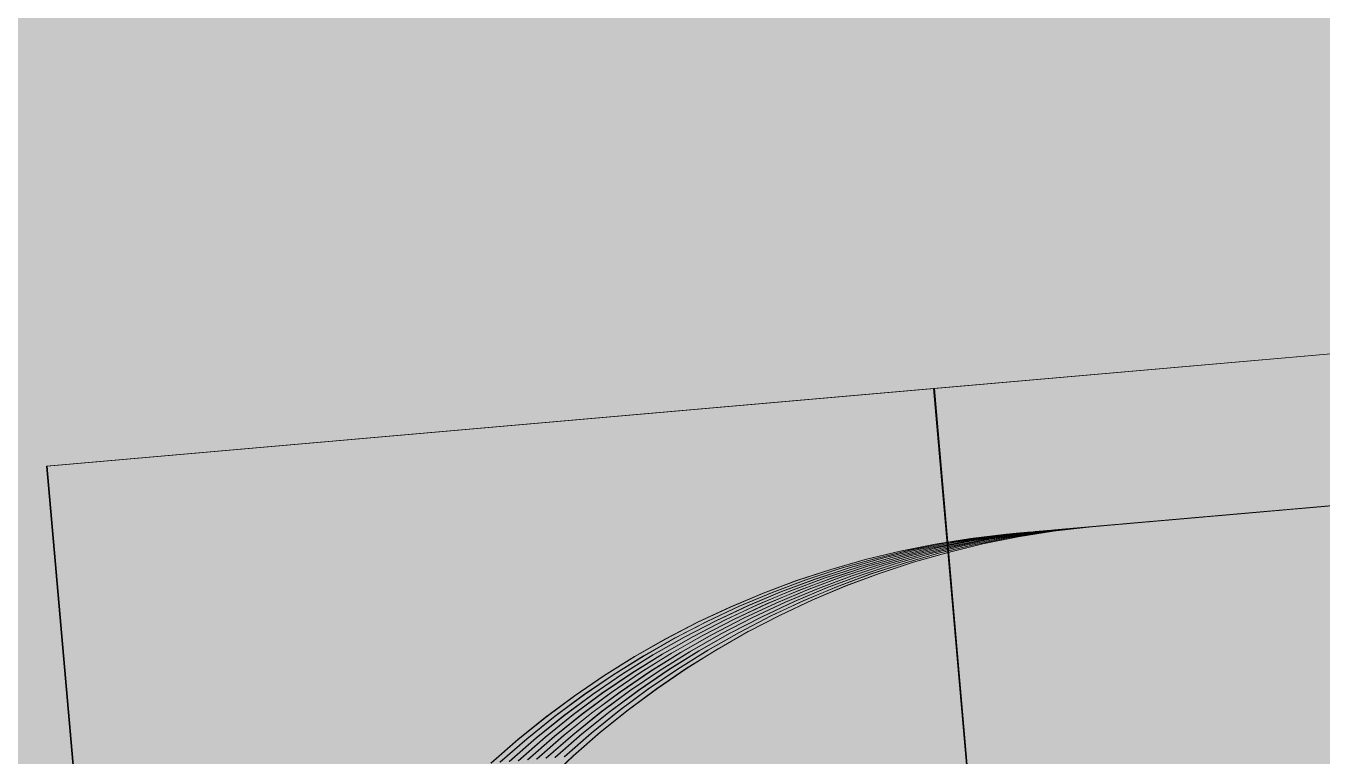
# Model space of a CAD drawing. Header units: millimetres. Extents: x 632 to 546626, y -3890 to 22200.
# Drawn here: x 370553.13 to 370558.92, y 16855.4 to 16858.67 of the extents above; entities that cross this region are included whole.
import ezdxf

# ---------------------------------------------------------------- set-up
doc = ezdxf.new("R2010")
doc.units = ezdxf.units.MM
doc.layers.add('A-270-M_ROOF', color=132, linetype='Continuous', lineweight=13)
doc.layers.add('A-770-ME_FFE_SA', color=91, linetype='Continuous', lineweight=13)

# ---------------------------------------------------------------- blocks, each defined once
blk = doc.blocks.new('Static Line_Sayfa_Metal Deck_Pan Mount - Up to 15 _ pitch - Max 2 Users-1845874-S6_501-SECTION A6')
at = {"layer": 'A-770-ME_FFE_SA', "lineweight": 5, "transparency": 33554432}
for points in [[(4548506.273, 16851.0367), (4548705.5119, 16868.4679), (4548701.285, 16916.7823), (4548502.0461, 16899.3512), (4548504.1116, 16875.742)], [(4548506.314, 16851.0403), (4548705.5529, 16868.4714), (4548701.326, 16916.7859), (4548502.0871, 16899.3547), (4548504.1529, 16875.742)], [(4548506.355, 16851.0439), (4548705.5939, 16868.475), (4548701.367, 16916.7895), (4548502.1281, 16899.3583), (4548504.1942, 16875.742)], [(4548506.396, 16851.0475), (4548705.6349, 16868.4786), (4548701.408, 16916.7931), (4548502.1691, 16899.3619), (4548504.2355, 16875.742)], [(4548506.4369, 16851.0511), (4548705.6759, 16868.4822), (4548701.449, 16916.7967), (4548502.2101, 16899.3655), (4548504.2768, 16875.742)], [(4548506.4779, 16851.0546), (4548705.7169, 16868.4858), (4548701.49, 16916.8002), (4548502.2511, 16899.3691), (4548504.3181, 16875.742)], [(4548506.5189, 16851.0582), (4548705.7579, 16868.4894), (4548701.531, 16916.8038), (4548502.292, 16899.3727), (4548504.3594, 16875.742)], [(4548506.5599, 16851.0618), (4548705.7988, 16868.493), (4548701.572, 16916.8074), (4548502.333, 16899.3763), (4548504.4007, 16875.742)], [(4548506.6009, 16851.0654), (4548705.8398, 16868.4965), (4548701.613, 16916.811), (4548502.374, 16899.3798), (4548504.442, 16875.742)], [(4548506.6419, 16851.069), (4548705.8808, 16868.5001), (4548701.6539, 16916.8146), (4548502.415, 16899.3834), (4548504.4833, 16875.742)], [(4548506.7356, 16849.0695), (4548705.9745, 16866.5007), (4548701.7475, 16914.8151), (4548502.5085, 16897.384), (4548504.402, 16875.742)], [(4548506.7766, 16849.0731), (4548706.0155, 16866.5043), (4548701.7884, 16914.8187), (4548502.5495, 16897.3876), (4548504.4433, 16875.742)], [(4548506.8175, 16849.0767), (4548706.0565, 16866.5079), (4548701.8294, 16914.8223), (4548502.5905, 16897.3911), (4548504.4846, 16875.742)], [(4548506.4486, 16849.0444), (4548705.6876, 16866.4756), (4548701.4605, 16914.79), (4548502.2216, 16897.3589), (4548504.1129, 16875.742)], [(4548506.4896, 16849.048), (4548705.7286, 16866.4792), (4548701.5015, 16914.7936), (4548502.2626, 16897.3625), (4548504.1542, 16875.742)], [(4548506.5306, 16849.0516), (4548705.7696, 16866.4828), (4548701.5425, 16914.7972), (4548502.3036, 16897.366), (4548504.1955, 16875.742)], [(4548506.5716, 16849.0552), (4548705.8106, 16866.4863), (4548701.5835, 16914.8008), (4548502.3446, 16897.3696), (4548504.2368, 16875.742)], [(4548506.6126, 16849.0588), (4548705.8515, 16866.4899), (4548701.6245, 16914.8044), (4548502.3855, 16897.3732), (4548504.2781, 16875.742)], [(4548506.6536, 16849.0624), (4548705.8925, 16866.4935), (4548701.6655, 16914.808), (4548502.4265, 16897.3768), (4548504.3194, 16875.742)], [(4548506.6946, 16849.066), (4548705.9335, 16866.4971), (4548701.7065, 16914.8115), (4548502.4675, 16897.3804), (4548504.3607, 16875.742)]]:
    blk.add_hatch(color=256, dxfattribs=at).paths.add_polyline_path(points)
at = {"layer": 'A-770-ME_FFE_SA', "lineweight": 5}
for p, q in [((4548514.7392, 16857.047), (4548518.7036, 16857.3938)), ((4548518.7036, 16857.3938), (4548514.7393, 16857.047)), ((4548514.7409, 16857.0471), (4548518.7052, 16857.3939)), ((4548518.7053, 16857.3939), (4548514.7409, 16857.0471)), ((4548514.7425, 16857.0472), (4548518.7069, 16857.3941)), ((4548518.7069, 16857.3941), (4548514.7426, 16857.0473)), ((4548514.7393, 16857.047), (4548510.7749, 16856.7001)), ((4548510.7749, 16856.7001), (4548514.7392, 16857.047)), ((4548510.7765, 16856.7003), (4548514.7409, 16857.0471)), ((4548514.7409, 16857.0471), (4548510.7766, 16856.7003)), ((4548514.7426, 16857.0473), (4548510.7782, 16856.7004)), ((4548510.7782, 16856.7004), (4548514.7425, 16857.0472)), ((4548514.7392, 16857.047), (4548515.0443, 16853.5603)), ((4548515.0444, 16853.5603), (4548514.7393, 16857.047)), ((4548515.046, 16853.5604), (4548514.7409, 16857.0471)), ((4548514.7409, 16857.0471), (4548515.0459, 16853.5604)), ((4548514.7425, 16857.0472), (4548515.0475, 16853.5606)), ((4548515.0476, 16853.5606), (4548514.7426, 16857.0473)), ((4548510.7749, 16856.7001), (4548511.08, 16853.2134)), ((4548510.7749, 16856.7001), (4548511.08, 16853.2134)), ((4548510.7765, 16856.7003), (4548511.0816, 16853.2136)), ((4548510.7766, 16856.7003), (4548511.0816, 16853.2136)), ((4548511.0832, 16853.2137), (4548510.7782, 16856.7004)), ((4548511.0832, 16853.2137), (4548510.7782, 16856.7004)), ((4548516.0476, 16856.4818), (4548515.9417, 16856.4726)), ((4548516.0495, 16856.482), (4548515.9435, 16856.4727)), ((4548516.0475, 16856.4818), (4548515.9554, 16856.4738)), ((4548516.0493, 16856.482), (4548515.9572, 16856.4739)), ((4548515.9578, 16856.474), (4548516.0531, 16856.4823)), ((4548516.0646, 16856.4833), (4548515.9655, 16856.4747)), ((4548515.9712, 16856.4751), (4548516.0735, 16856.4841)), ((4548515.9775, 16856.4757), (4548516.0931, 16856.4858)), ((4548516.0886, 16856.4854), (4548515.9827, 16856.4762)), ((4548515.9896, 16856.4768), (4548516.0987, 16856.4863)), ((4548515.9915, 16856.4769), (4548516.1005, 16856.4865)), ((4548516.0885, 16856.4854), (4548515.9964, 16856.4774)), ((4548515.9969, 16856.4774), (4548516.0923, 16856.4857)), ((4548516.0903, 16856.4856), (4548515.9982, 16856.4775)), ((4548515.9988, 16856.4776), (4548516.0941, 16856.4859)), ((4548516.1075, 16856.4871), (4548516.0084, 16856.4784)), ((4548516.0103, 16856.4786), (4548516.1126, 16856.4875)), ((4548516.1314, 16856.4892), (4548516.0255, 16856.4799)), ((4548516.0306, 16856.4804), (4548516.1396, 16856.4899)), ((4548516.0379, 16856.481), (4548516.1333, 16856.4893)), ((4548516.0398, 16856.4811), (4548516.1351, 16856.4895)), ((4548516.1466, 16856.4905), (4548516.0475, 16856.4818)), ((4548516.1602, 16856.4917), (4548516.0476, 16856.4818)), ((4548516.1485, 16856.4907), (4548516.0493, 16856.482)), ((4548516.162, 16856.4918), (4548516.0495, 16856.482)), ((4548516.0531, 16856.4823), (4548516.1554, 16856.4913)), ((4548516.1706, 16856.4926), (4548516.0646, 16856.4833)), ((4548516.0735, 16856.4841), (4548516.1825, 16856.4936)), ((4548516.1876, 16856.4941), (4548516.0885, 16856.4854)), ((4548516.2012, 16856.4953), (4548516.0886, 16856.4854)), ((4548516.1895, 16856.4942), (4548516.0903, 16856.4856)), ((4548516.0923, 16856.4857), (4548516.1946, 16856.4947)), ((4548516.0931, 16856.4858), (4548516.2151, 16856.4965)), ((4548516.0941, 16856.4859), (4548516.1964, 16856.4949)), ((4548516.0987, 16856.4863), (4548516.2142, 16856.4964)), ((4548516.1005, 16856.4865), (4548516.2161, 16856.4966)), ((4548516.2134, 16856.4963), (4548516.1075, 16856.4871)), ((4548516.1126, 16856.4875), (4548516.2216, 16856.4971)), ((4548516.244, 16856.499), (4548516.1314, 16856.4892)), ((4548516.1333, 16856.4893), (4548516.2356, 16856.4983)), ((4548516.1351, 16856.4895), (4548516.2374, 16856.4984)), ((4548516.1396, 16856.4899), (4548516.2552, 16856.5)), ((4548516.2526, 16856.4998), (4548516.1466, 16856.4905)), ((4548516.2544, 16856.4999), (4548516.1485, 16856.4907)), ((4548516.1554, 16856.4913), (4548516.2644, 16856.5008)), ((4548516.2793, 16856.5021), (4548516.1602, 16856.4917)), ((4548516.2811, 16856.5023), (4548516.162, 16856.4918)), ((4548516.2832, 16856.5024), (4548516.1706, 16856.4926)), ((4548516.1825, 16856.4936), (4548516.2981, 16856.5037)), ((4548516.2936, 16856.5034), (4548516.1876, 16856.4941)), ((4548516.2954, 16856.5035), (4548516.1895, 16856.4942)), ((4548516.1946, 16856.4947), (4548516.3036, 16856.5042)), ((4548516.1964, 16856.4949), (4548516.3054, 16856.5044)), ((4548516.3202, 16856.5057), (4548516.2012, 16856.4953)), ((4548516.326, 16856.5062), (4548516.2134, 16856.4963)), ((4548516.2142, 16856.4964), (4548516.3362, 16856.5071)), ((4548516.2151, 16856.4965), (4548516.3432, 16856.5077)), ((4548516.2161, 16856.4966), (4548516.3381, 16856.5072)), ((4548516.2216, 16856.4971), (4548516.3372, 16856.5072)), ((4548516.2356, 16856.4983), (4548516.3446, 16856.5078)), ((4548516.2374, 16856.4984), (4548516.3464, 16856.508)), ((4548516.3631, 16856.5094), (4548516.244, 16856.499)), ((4548516.3651, 16856.5096), (4548516.2526, 16856.4998)), ((4548516.367, 16856.5098), (4548516.2544, 16856.4999)), ((4548516.2552, 16856.5), (4548516.3772, 16856.5107)), ((4548516.2644, 16856.5008), (4548516.38, 16856.5109)), ((4548516.4046, 16856.5131), (4548516.2793, 16856.5021)), ((4548516.4064, 16856.5132), (4548516.2811, 16856.5023)), ((4548516.4022, 16856.5129), (4548516.2832, 16856.5024)), ((4548516.4061, 16856.5132), (4548516.2936, 16856.5034)), ((4548516.408, 16856.5134), (4548516.2954, 16856.5035)), ((4548516.2981, 16856.5037), (4548516.42, 16856.5144)), ((4548516.3036, 16856.5042), (4548516.4192, 16856.5143)), ((4548516.3054, 16856.5044), (4548516.421, 16856.5145)), ((4548516.4456, 16856.5167), (4548516.3202, 16856.5057)), ((4548516.4451, 16856.5166), (4548516.326, 16856.5062)), ((4548516.3362, 16856.5071), (4548516.4644, 16856.5183)), ((4548516.3372, 16856.5072), (4548516.4592, 16856.5178)), ((4548516.3381, 16856.5072), (4548516.4662, 16856.5185)), ((4548516.3446, 16856.5078), (4548516.4602, 16856.5179)), ((4548516.3464, 16856.508), (4548516.462, 16856.5181)), ((4548516.4884, 16856.5204), (4548516.3631, 16856.5094)), ((4548516.4842, 16856.52), (4548516.3651, 16856.5096)), ((4548516.486, 16856.5202), (4548516.367, 16856.5098)), ((4548516.3772, 16856.5107), (4548516.5054, 16856.5219)), ((4548516.38, 16856.5109), (4548516.502, 16856.5216)), ((4548516.5276, 16856.5238), (4548516.4022, 16856.5129)), ((4548516.536, 16856.5246), (4548516.4046, 16856.5131)), ((4548516.5252, 16856.5236), (4548516.4061, 16856.5132)), ((4548516.5378, 16856.5247), (4548516.4064, 16856.5132)), ((4548516.527, 16856.5238), (4548516.408, 16856.5134)), ((4548516.4192, 16856.5143), (4548516.5412, 16856.525)), ((4548516.42, 16856.5144), (4548516.5482, 16856.5256)), ((4548516.421, 16856.5145), (4548516.543, 16856.5252)), ((4548516.5704, 16856.5276), (4548516.4451, 16856.5166)), ((4548516.577, 16856.5282), (4548516.4456, 16856.5167)), ((4548516.4592, 16856.5178), (4548516.5873, 16856.5291)), ((4548516.4602, 16856.5179), (4548516.5821, 16856.5286)), ((4548516.462, 16856.5181), (4548516.584, 16856.5288)), ((4548516.4644, 16856.5183), (4548516.5985, 16856.53)), ((4548516.4662, 16856.5185), (4548516.6003, 16856.5302)), ((4548515.2326, 16856.4053), (4548515.3918, 16856.4242)), ((4548515.2345, 16856.4055), (4548515.3936, 16856.4244)), ((4548515.2736, 16856.4089), (4548515.4328, 16856.4278)), ((4548515.2754, 16856.4091), (4548515.4346, 16856.428)), ((4548515.3991, 16856.4251), (4548515.3515, 16856.4209)), ((4548515.3526, 16856.4208), (4548515.3957, 16856.4248)), ((4548515.3925, 16856.4245), (4548515.3527, 16856.421)), ((4548515.401, 16856.4253), (4548515.3534, 16856.4211)), ((4548515.3955, 16856.4248), (4548515.3635, 16856.422)), ((4548515.3688, 16856.4224), (4548515.3887, 16856.4242)), ((4548515.3701, 16856.4226), (4548515.4135, 16856.4264)), ((4548515.3725, 16856.4228), (4548515.4236, 16856.4272)), ((4548515.3743, 16856.4229), (4548515.4255, 16856.4274)), ((4548515.3773, 16856.4232), (4548515.4129, 16856.4263)), ((4548515.4026, 16856.4254), (4548515.3785, 16856.4233)), ((4548515.3887, 16856.4242), (4548515.4164, 16856.4266)), ((4548515.3918, 16856.4242), (4548515.4349, 16856.4282)), ((4548515.4401, 16856.4287), (4548515.3925, 16856.4245)), ((4548515.3936, 16856.4244), (4548515.4367, 16856.4284)), ((4548515.4353, 16856.4283), (4548515.3955, 16856.4248)), ((4548515.4051, 16856.4256), (4548515.3969, 16856.4249)), ((4548515.4544, 16856.4299), (4548515.3991, 16856.4251)), ((4548515.3997, 16856.4252), (4548515.4116, 16856.4262)), ((4548515.4562, 16856.4301), (4548515.401, 16856.4253)), ((4548515.4347, 16856.4282), (4548515.4026, 16856.4254)), ((4548515.4213, 16856.427), (4548515.4051, 16856.4256)), ((4548515.4116, 16856.4262), (4548515.4315, 16856.4279)), ((4548515.4129, 16856.4263), (4548515.4563, 16856.4301)), ((4548515.4135, 16856.4264), (4548515.4646, 16856.4308)), ((4548515.4164, 16856.4266), (4548515.452, 16856.4297)), ((4548515.4455, 16856.4292), (4548515.4213, 16856.427)), ((4548515.4236, 16856.4272), (4548515.4824, 16856.4324)), ((4548515.4255, 16856.4274), (4548515.4842, 16856.4325)), ((4548515.4315, 16856.4279), (4548515.4592, 16856.4304)), ((4548515.4328, 16856.4278), (4548515.4758, 16856.4318)), ((4548515.4346, 16856.428), (4548515.4777, 16856.432)), ((4548515.4745, 16856.4317), (4548515.4347, 16856.4282)), ((4548515.4829, 16856.4324), (4548515.4353, 16856.4283)), ((4548515.4443, 16856.4291), (4548515.436, 16856.4283)), ((4548515.4461, 16856.4292), (4548515.4379, 16856.4285)), ((4548515.4388, 16856.4286), (4548515.4508, 16856.4296)), ((4548515.4954, 16856.4335), (4548515.4401, 16856.4287)), ((4548515.4407, 16856.4287), (4548515.4526, 16856.4298)), ((4548515.4605, 16856.4305), (4548515.4443, 16856.4291)), ((4548515.4775, 16856.432), (4548515.4455, 16856.4292)), ((4548515.4623, 16856.4306), (4548515.4461, 16856.4292)), ((4548515.4508, 16856.4296), (4548515.4706, 16856.4314)), ((4548515.452, 16856.4297), (4548515.4954, 16856.4335)), ((4548515.4526, 16856.4298), (4548515.4725, 16856.4315)), ((4548515.5173, 16856.4354), (4548515.4544, 16856.4299)), ((4548515.5191, 16856.4356), (4548515.4562, 16856.4301)), ((4548515.4563, 16856.4301), (4548515.5074, 16856.4346)), ((4548515.4592, 16856.4304), (4548515.4949, 16856.4335)), ((4548515.4846, 16856.4326), (4548515.4605, 16856.4305)), ((4548515.4865, 16856.4327), (4548515.4623, 16856.4306)), ((4548515.4646, 16856.4308), (4548515.5234, 16856.436)), ((4548515.4706, 16856.4314), (4548515.4984, 16856.4338)), ((4548515.4725, 16856.4315), (4548515.5002, 16856.4339)), ((4548515.5221, 16856.4359), (4548515.4745, 16856.4317)), ((4548515.4853, 16856.4326), (4548515.477, 16856.4319)), ((4548515.5173, 16856.4354), (4548515.4775, 16856.432)), ((4548515.4871, 16856.4328), (4548515.4788, 16856.4321)), ((4548515.4798, 16856.4322), (4548515.4918, 16856.4332)), ((4548515.4817, 16856.4323), (4548515.4936, 16856.4334)), ((4548515.4824, 16856.4324), (4548515.5488, 16856.4382)), ((4548515.5382, 16856.4373), (4548515.4829, 16856.4324)), ((4548515.4842, 16856.4325), (4548515.5506, 16856.4384)), ((4548515.5166, 16856.4354), (4548515.4846, 16856.4326)), ((4548515.5015, 16856.4341), (4548515.4853, 16856.4326)), ((4548515.5185, 16856.4355), (4548515.4865, 16856.4327)), ((4548515.5033, 16856.4342), (4548515.4871, 16856.4328)), ((4548515.4918, 16856.4332), (4548515.5116, 16856.4349)), ((4548515.4936, 16856.4334), (4548515.5135, 16856.4351)), ((4548515.4949, 16856.4335), (4548515.5383, 16856.4373)), ((4548515.5583, 16856.439), (4548515.4954, 16856.4335)), ((4548515.4954, 16856.4335), (4548515.5466, 16856.438)), ((4548515.4984, 16856.4338), (4548515.534, 16856.4369)), ((4548515.5002, 16856.4339), (4548515.5358, 16856.4371)), ((4548515.5256, 16856.4362), (4548515.5015, 16856.4341)), ((4548515.5275, 16856.4363), (4548515.5033, 16856.4342)), ((4548515.5074, 16856.4346), (4548515.5662, 16856.4397)), ((4548515.5116, 16856.4349), (4548515.5394, 16856.4374)), ((4548515.5135, 16856.4351), (4548515.5412, 16856.4375)), ((4548515.5565, 16856.4389), (4548515.5166, 16856.4354)), ((4548515.5876, 16856.4416), (4548515.5173, 16856.4354)), ((4548515.5649, 16856.4396), (4548515.5173, 16856.4354)), ((4548515.5583, 16856.439), (4548515.5185, 16856.4355)), ((4548515.5895, 16856.4418), (4548515.5191, 16856.4356)), ((4548515.5774, 16856.4407), (4548515.5221, 16856.4359)), ((4548515.5234, 16856.436), (4548515.5897, 16856.4418)), ((4548515.5576, 16856.439), (4548515.5256, 16856.4362)), ((4548515.5595, 16856.4391), (4548515.5275, 16856.4363)), ((4548515.534, 16856.4369), (4548515.5774, 16856.4407)), ((4548515.5358, 16856.4371), (4548515.5793, 16856.4409)), ((4548515.6011, 16856.4428), (4548515.5382, 16856.4373)), ((4548515.5383, 16856.4373), (4548515.5894, 16856.4417)), ((4548515.5394, 16856.4374), (4548515.575, 16856.4405)), ((4548515.5412, 16856.4375), (4548515.5768, 16856.4406)), ((4548515.5466, 16856.438), (4548515.6054, 16856.4431)), ((4548515.5488, 16856.4382), (4548515.6225, 16856.4446)), ((4548515.5506, 16856.4384), (4548515.6244, 16856.4448)), ((4548515.6041, 16856.443), (4548515.5565, 16856.4389)), ((4548515.5975, 16856.4425), (4548515.5576, 16856.439)), ((4548515.6286, 16856.4452), (4548515.5583, 16856.439)), ((4548515.6059, 16856.4432), (4548515.5583, 16856.439)), ((4548515.5993, 16856.4426), (4548515.5595, 16856.4391)), ((4548515.6202, 16856.4444), (4548515.5649, 16856.4396)), ((4548515.5662, 16856.4397), (4548515.6326, 16856.4455)), ((4548515.575, 16856.4405), (4548515.6184, 16856.4443)), ((4548515.5768, 16856.4406), (4548515.6203, 16856.4444)), ((4548515.6402, 16856.4462), (4548515.5774, 16856.4407)), ((4548515.5774, 16856.4407), (4548515.6286, 16856.4452)), ((4548515.5793, 16856.4409), (4548515.6304, 16856.4453)), ((4548515.6654, 16856.4484), (4548515.5876, 16856.4416)), ((4548515.5894, 16856.4417), (4548515.6482, 16856.4469)), ((4548515.6672, 16856.4486), (4548515.5895, 16856.4418)), ((4548515.5897, 16856.4418), (4548515.6635, 16856.4482)), ((4548515.645, 16856.4466), (4548515.5975, 16856.4425)), ((4548515.6469, 16856.4468), (4548515.5993, 16856.4426)), ((4548515.6715, 16856.4489), (4548515.6011, 16856.4428)), ((4548515.6593, 16856.4479), (4548515.6041, 16856.443)), ((4548515.6054, 16856.4431), (4548515.6717, 16856.449)), ((4548515.6612, 16856.448), (4548515.6059, 16856.4432)), ((4548515.6184, 16856.4443), (4548515.6696, 16856.4488)), ((4548515.6831, 16856.4499), (4548515.6202, 16856.4444)), ((4548515.6203, 16856.4444), (4548515.6714, 16856.4489)), ((4548515.6225, 16856.4446), (4548515.7037, 16856.4517)), ((4548515.6244, 16856.4448), (4548515.7055, 16856.4519)), ((4548515.7064, 16856.452), (4548515.6286, 16856.4452)), ((4548515.6286, 16856.4452), (4548515.6874, 16856.4503)), ((4548515.6304, 16856.4453), (4548515.6892, 16856.4505)), ((4548515.6326, 16856.4455), (4548515.7064, 16856.452)), ((4548515.7106, 16856.4524), (4548515.6402, 16856.4462)), ((4548515.7003, 16856.4515), (4548515.645, 16856.4466)), ((4548515.7022, 16856.4516), (4548515.6469, 16856.4468)), ((4548515.6482, 16856.4469), (4548515.7145, 16856.4527)), ((4548515.7222, 16856.4534), (4548515.6593, 16856.4479)), ((4548515.7241, 16856.4535), (4548515.6612, 16856.448)), ((4548515.6635, 16856.4482), (4548515.7446, 16856.4553)), ((4548515.7504, 16856.4558), (4548515.6654, 16856.4484)), ((4548515.7523, 16856.456), (4548515.6672, 16856.4486)), ((4548515.6696, 16856.4488), (4548515.7283, 16856.4539)), ((4548515.6714, 16856.4489), (4548515.7302, 16856.4541)), ((4548515.7492, 16856.4557), (4548515.6715, 16856.4489)), ((4548515.6717, 16856.449), (4548515.7455, 16856.4554)), ((4548515.7534, 16856.4561), (4548515.6831, 16856.4499)), ((4548515.6874, 16856.4503), (4548515.7537, 16856.4561)), ((4548515.6892, 16856.4505), (4548515.7555, 16856.4563)), ((4548515.7632, 16856.457), (4548515.7003, 16856.4515)), ((4548515.765, 16856.4571), (4548515.7022, 16856.4516)), ((4548515.7037, 16856.4517), (4548515.792, 16856.4595)), ((4548515.7055, 16856.4519), (4548515.7938, 16856.4596)), ((4548515.7914, 16856.4594), (4548515.7064, 16856.452)), ((4548515.7064, 16856.452), (4548515.7875, 16856.4591)), ((4548515.7884, 16856.4592), (4548515.7106, 16856.4524)), ((4548515.7145, 16856.4527), (4548515.7883, 16856.4592)), ((4548515.7926, 16856.4595), (4548515.7222, 16856.4534)), ((4548515.7944, 16856.4597), (4548515.7241, 16856.4535)), ((4548515.7283, 16856.4539), (4548515.7947, 16856.4597)), ((4548515.7302, 16856.4541), (4548515.7965, 16856.4599)), ((4548515.7446, 16856.4553), (4548515.833, 16856.4631)), ((4548515.7455, 16856.4554), (4548515.8266, 16856.4625)), ((4548515.8342, 16856.4632), (4548515.7492, 16856.4557)), ((4548515.8426, 16856.4639), (4548515.7504, 16856.4558)), ((4548515.8444, 16856.4641), (4548515.7523, 16856.456)), ((4548515.8312, 16856.4629), (4548515.7534, 16856.4561)), ((4548515.7537, 16856.4561), (4548515.8275, 16856.4626)), ((4548515.7555, 16856.4563), (4548515.8293, 16856.4627)), ((4548515.8336, 16856.4631), (4548515.7632, 16856.457)), ((4548515.8354, 16856.4633), (4548515.765, 16856.4571)), ((4548515.7875, 16856.4591), (4548515.8758, 16856.4668)), ((4548515.7883, 16856.4592), (4548515.8695, 16856.4663)), ((4548515.8734, 16856.4666), (4548515.7884, 16856.4592)), ((4548515.8836, 16856.4675), (4548515.7914, 16856.4594)), ((4548515.792, 16856.4595), (4548515.8874, 16856.4678)), ((4548515.8703, 16856.4663), (4548515.7926, 16856.4595)), ((4548515.7938, 16856.4596), (4548515.8892, 16856.468)), ((4548515.8722, 16856.4665), (4548515.7944, 16856.4597)), ((4548515.7947, 16856.4597), (4548515.8685, 16856.4662)), ((4548515.7965, 16856.4599), (4548515.8703, 16856.4663)), ((4548515.8266, 16856.4625), (4548515.9149, 16856.4702)), ((4548515.8275, 16856.4626), (4548515.9086, 16856.4697)), ((4548515.8293, 16856.4627), (4548515.9104, 16856.4698)), ((4548515.9162, 16856.4703), (4548515.8312, 16856.4629)), ((4548515.833, 16856.4631), (4548515.9283, 16856.4714)), ((4548515.9113, 16856.4699), (4548515.8336, 16856.4631)), ((4548515.9264, 16856.4712), (4548515.8342, 16856.4632)), ((4548515.9132, 16856.4701), (4548515.8354, 16856.4633)), ((4548515.9417, 16856.4726), (4548515.8426, 16856.4639)), ((4548515.9435, 16856.4727), (4548515.8444, 16856.4641)), ((4548515.8685, 16856.4662), (4548515.9496, 16856.4733)), ((4548515.8695, 16856.4663), (4548515.9578, 16856.474)), ((4548515.9554, 16856.4738), (4548515.8703, 16856.4663)), ((4548515.8703, 16856.4663), (4548515.9514, 16856.4734)), ((4548515.9572, 16856.4739), (4548515.8722, 16856.4665)), ((4548515.9655, 16856.4747), (4548515.8734, 16856.4666)), ((4548515.8758, 16856.4668), (4548515.9712, 16856.4751)), ((4548515.9827, 16856.4762), (4548515.8836, 16856.4675)), ((4548515.8874, 16856.4678), (4548515.9896, 16856.4768)), ((4548515.8892, 16856.468), (4548515.9915, 16856.4769)), ((4548515.9086, 16856.4697), (4548515.9969, 16856.4774)), ((4548515.9104, 16856.4698), (4548515.9988, 16856.4776)), ((4548515.9964, 16856.4774), (4548515.9113, 16856.4699)), ((4548515.9982, 16856.4775), (4548515.9132, 16856.4701)), ((4548515.9149, 16856.4702), (4548516.0103, 16856.4786)), ((4548516.0084, 16856.4784), (4548515.9162, 16856.4703)), ((4548516.0255, 16856.4799), (4548515.9264, 16856.4712)), ((4548515.9283, 16856.4714), (4548516.0306, 16856.4804)), ((4548515.9496, 16856.4733), (4548516.0379, 16856.481)), ((4548515.9514, 16856.4734), (4548516.0398, 16856.4811)), ((4548514.7483, 16856.3516), (4548514.9065, 16856.3768)), ((4548514.7532, 16856.3342), (4548514.9104, 16856.3658)), ((4548514.7961, 16856.338), (4548514.9532, 16856.3695)), ((4548514.8352, 16856.3414), (4548514.9923, 16856.3729)), ((4548514.8694, 16856.3622), (4548515.0277, 16856.3874)), ((4548514.8712, 16856.3623), (4548515.0295, 16856.3876)), ((4548514.878, 16856.3452), (4548515.0352, 16856.3767)), ((4548514.9104, 16856.3658), (4548515.0687, 16856.391)), ((4548514.9172, 16856.3486), (4548515.0743, 16856.3801)), ((4548514.919, 16856.3487), (4548515.0762, 16856.3803)), ((4548514.9532, 16856.3695), (4548515.1115, 16856.3947)), ((4548514.9582, 16856.3522), (4548515.1153, 16856.3837)), ((4548514.96, 16856.3523), (4548515.1172, 16856.3839)), ((4548514.9923, 16856.3729), (4548515.1506, 16856.3982)), ((4548515.0277, 16856.3874), (4548515.1868, 16856.4063)), ((4548515.0295, 16856.3876), (4548515.1887, 16856.4065)), ((4548515.0352, 16856.3767), (4548515.1935, 16856.4019)), ((4548515.0687, 16856.391), (4548515.2278, 16856.4099)), ((4548515.0743, 16856.3801), (4548515.2326, 16856.4053)), ((4548515.0762, 16856.3803), (4548515.2345, 16856.4055)), ((4548515.1115, 16856.3947), (4548515.2707, 16856.4136)), ((4548515.1128, 16856.4), (4548515.1247, 16856.4011)), ((4548515.1153, 16856.3837), (4548515.2736, 16856.4089)), ((4548515.1172, 16856.3839), (4548515.2754, 16856.4091)), ((4548515.1247, 16856.4011), (4548515.1446, 16856.4028)), ((4548515.1506, 16856.3982), (4548515.3098, 16856.4171)), ((4548515.1868, 16856.4063), (4548515.2299, 16856.4103)), ((4548515.1887, 16856.4065), (4548515.2318, 16856.4105)), ((4548515.1935, 16856.4019), (4548515.3526, 16856.4208)), ((4548515.2278, 16856.4099), (4548515.2709, 16856.4139)), ((4548515.2393, 16856.4111), (4548515.2311, 16856.4104)), ((4548515.2412, 16856.4113), (4548515.2329, 16856.4106)), ((4548515.2339, 16856.4106), (4548515.2458, 16856.4117)), ((4548515.2357, 16856.4108), (4548515.2477, 16856.4119)), ((4548515.2556, 16856.4125), (4548515.2393, 16856.4111)), ((4548515.2574, 16856.4127), (4548515.2412, 16856.4113)), ((4548515.2458, 16856.4117), (4548515.2657, 16856.4134)), ((4548515.2477, 16856.4119), (4548515.2675, 16856.4136)), ((4548515.2797, 16856.4147), (4548515.2556, 16856.4125)), ((4548515.2815, 16856.4148), (4548515.2574, 16856.4127)), ((4548515.2657, 16856.4134), (4548515.2934, 16856.4159)), ((4548515.2675, 16856.4136), (4548515.2953, 16856.416)), ((4548515.2707, 16856.4136), (4548515.3137, 16856.4176)), ((4548515.2803, 16856.4147), (4548515.2721, 16856.414)), ((4548515.2749, 16856.4142), (4548515.2868, 16856.4153)), ((4548515.3117, 16856.4175), (4548515.2797, 16856.4147)), ((4548515.2965, 16856.4161), (4548515.2803, 16856.4147)), ((4548515.3135, 16856.4176), (4548515.2815, 16856.4148)), ((4548515.2868, 16856.4153), (4548515.3067, 16856.417)), ((4548515.2934, 16856.4159), (4548515.3291, 16856.419)), ((4548515.2953, 16856.416), (4548515.3309, 16856.4191)), ((4548515.3207, 16856.4182), (4548515.2965, 16856.4161)), ((4548515.3067, 16856.417), (4548515.3344, 16856.4194)), ((4548515.3098, 16856.4171), (4548515.3529, 16856.4211)), ((4548515.3515, 16856.4209), (4548515.3117, 16856.4175)), ((4548515.3534, 16856.4211), (4548515.3135, 16856.4176)), ((4548515.3232, 16856.4185), (4548515.3149, 16856.4177)), ((4548515.3177, 16856.418), (4548515.3296, 16856.419)), ((4548515.3527, 16856.421), (4548515.3207, 16856.4182)), ((4548515.3394, 16856.4199), (4548515.3232, 16856.4185)), ((4548515.3291, 16856.419), (4548515.3725, 16856.4228)), ((4548515.3296, 16856.419), (4548515.3495, 16856.4208)), ((4548515.3309, 16856.4191), (4548515.3743, 16856.4229)), ((4548515.3344, 16856.4194), (4548515.3701, 16856.4226)), ((4548515.3635, 16856.422), (4548515.3394, 16856.4199)), ((4548515.3495, 16856.4208), (4548515.3773, 16856.4232)), ((4548515.3623, 16856.4219), (4548515.354, 16856.4212)), ((4548515.3569, 16856.4214), (4548515.3688, 16856.4224)), ((4548515.3785, 16856.4233), (4548515.3623, 16856.4219)), ((4548514.4353, 16856.2823), (4548514.5911, 16856.32)), ((4548514.5565, 16856.2928), (4548514.7122, 16856.3306)), ((4548514.5583, 16856.293), (4548514.7141, 16856.3308)), ((4548514.5911, 16856.32), (4548514.7483, 16856.3516)), ((4548514.5975, 16856.2964), (4548514.7532, 16856.3342)), ((4548514.6073, 16856.2668), (4548514.7614, 16856.3108)), ((4548514.6091, 16856.2669), (4548514.7633, 16856.3109)), ((4548514.6403, 16856.3002), (4548514.7961, 16856.338)), ((4548514.6483, 16856.2704), (4548514.8024, 16856.3144)), ((4548514.6501, 16856.2705), (4548514.8042, 16856.3145)), ((4548514.6794, 16856.3036), (4548514.8352, 16856.3414)), ((4548514.7122, 16856.3306), (4548514.8694, 16856.3622)), ((4548514.7141, 16856.3308), (4548514.8712, 16856.3623)), ((4548514.7223, 16856.3074), (4548514.878, 16856.3452)), ((4548514.7614, 16856.3108), (4548514.9172, 16856.3486)), ((4548514.7633, 16856.3109), (4548514.919, 16856.3487)), ((4548514.8024, 16856.3144), (4548514.9582, 16856.3522)), ((4548514.8042, 16856.3145), (4548514.96, 16856.3523)), ((4548514.2911, 16856.2023), (4548514.4433, 16856.2524)), ((4548514.3339, 16856.2061), (4548514.4862, 16856.2562)), ((4548514.3731, 16856.2095), (4548514.5253, 16856.2596)), ((4548514.4023, 16856.2489), (4548514.5565, 16856.2928)), ((4548514.4042, 16856.249), (4548514.5583, 16856.293)), ((4548514.4159, 16856.2132), (4548514.5681, 16856.2634)), ((4548514.4433, 16856.2524), (4548514.5975, 16856.2964)), ((4548514.455, 16856.2167), (4548514.6073, 16856.2668)), ((4548514.4569, 16856.2168), (4548514.6091, 16856.2669)), ((4548514.4862, 16856.2562), (4548514.6403, 16856.3002)), ((4548514.496, 16856.2202), (4548514.6483, 16856.2704)), ((4548514.4979, 16856.2204), (4548514.6501, 16856.2705)), ((4548514.5253, 16856.2596), (4548514.6794, 16856.3036)), ((4548514.5681, 16856.2634), (4548514.7223, 16856.3074)), ((4548514.1, 16856.1426), (4548514.2501, 16856.1987)), ((4548514.1018, 16856.1427), (4548514.2519, 16856.1989)), ((4548514.141, 16856.1461), (4548514.2911, 16856.2023)), ((4548514.1838, 16856.1499), (4548514.3339, 16856.2061)), ((4548514.2229, 16856.1533), (4548514.3731, 16856.2095)), ((4548514.2501, 16856.1987), (4548514.4023, 16856.2489)), ((4548514.2519, 16856.1989), (4548514.4042, 16856.249)), ((4548514.2658, 16856.1571), (4548514.4159, 16856.2132)), ((4548514.3049, 16856.1605), (4548514.455, 16856.2167)), ((4548514.3068, 16856.1606), (4548514.4569, 16856.2168)), ((4548514.3459, 16856.1641), (4548514.496, 16856.2202)), ((4548514.3478, 16856.1642), (4548514.4979, 16856.2204)), ((4548513.9131, 16856.077), (4548514.0608, 16856.1391)), ((4548513.9522, 16856.0804), (4548514.1, 16856.1426)), ((4548513.9541, 16856.0806), (4548514.1018, 16856.1427)), ((4548513.9932, 16856.084), (4548514.141, 16856.1461)), ((4548514.036, 16856.0878), (4548514.1838, 16856.1499)), ((4548514.0752, 16856.0912), (4548514.2229, 16856.1533)), ((4548514.118, 16856.0949), (4548514.2658, 16856.1571)), ((4548514.1572, 16856.0984), (4548514.3049, 16856.1605)), ((4548514.159, 16856.0985), (4548514.3068, 16856.1606)), ((4548514.1982, 16856.1019), (4548514.3459, 16856.1641)), ((4548514.2, 16856.1021), (4548514.3478, 16856.1642)), ((4548513.8071, 16856.0124), (4548513.9522, 16856.0804)), ((4548513.8089, 16856.0126), (4548513.9541, 16856.0806)), ((4548513.8481, 16856.016), (4548513.9932, 16856.084)), ((4548513.8909, 16856.0198), (4548514.036, 16856.0878)), ((4548513.93, 16856.0232), (4548514.0752, 16856.0912)), ((4548513.9729, 16856.0269), (4548514.118, 16856.0949)), ((4548514.012, 16856.0304), (4548514.1572, 16856.0984)), ((4548514.0139, 16856.0305), (4548514.159, 16856.0985)), ((4548514.053, 16856.0339), (4548514.1982, 16856.1019)), ((4548514.0549, 16856.0341), (4548514.2, 16856.1021)), ((4548513.7486, 16855.946), (4548513.8909, 16856.0198)), ((4548513.7877, 16855.9495), (4548513.93, 16856.0232)), ((4548513.8306, 16855.9532), (4548513.9729, 16856.0269)), ((4548513.8697, 16855.9566), (4548514.012, 16856.0304)), ((4548513.8716, 16855.9568), (4548514.0139, 16856.0305)), ((4548513.9107, 16855.9602), (4548514.053, 16856.0339)), ((4548513.9125, 16855.9604), (4548514.0549, 16856.0341)), ((4548513.6648, 16855.9387), (4548513.8071, 16856.0124)), ((4548513.6666, 16855.9389), (4548513.8089, 16856.0126)), ((4548513.7058, 16855.9423), (4548513.8481, 16856.016)), ((4548513.7715, 16855.8808), (4548513.9107, 16855.9602)), ((4548513.7733, 16855.881), (4548513.9125, 16855.9604)), ((4548513.5255, 16855.8593), (4548513.6648, 16855.9387)), ((4548513.5274, 16855.8595), (4548513.6666, 16855.9389)), ((4548513.5665, 16855.8629), (4548513.7058, 16855.9423)), ((4548513.6093, 16855.8667), (4548513.7486, 16855.946)), ((4548513.6485, 16855.8701), (4548513.7877, 16855.9495)), ((4548513.6913, 16855.8738), (4548513.8306, 16855.9532)), ((4548513.7305, 16855.8773), (4548513.8697, 16855.9566)), ((4548513.7323, 16855.8774), (4548513.8716, 16855.9568)), ((4548513.3504, 16855.771), (4548513.4864, 16855.8559)), ((4548513.3896, 16855.7744), (4548513.5255, 16855.8593)), ((4548513.3914, 16855.7746), (4548513.5274, 16855.8595)), ((4548513.4305, 16855.778), (4548513.5665, 16855.8629)), ((4548513.4734, 16855.7818), (4548513.6093, 16855.8667)), ((4548513.5125, 16855.7852), (4548513.6485, 16855.8701)), ((4548513.5553, 16855.7889), (4548513.6913, 16855.8738)), ((4548513.5945, 16855.7924), (4548513.7305, 16855.8773)), ((4548513.5963, 16855.7925), (4548513.7323, 16855.8774)), ((4548513.6355, 16855.796), (4548513.7715, 16855.8808)), ((4548513.6373, 16855.7961), (4548513.7733, 16855.881)), ((4548513.4229, 16855.6987), (4548513.5553, 16855.7889)), ((4548513.462, 16855.7021), (4548513.5945, 16855.7924)), ((4548513.4639, 16855.7023), (4548513.5963, 16855.7925)), ((4548513.503, 16855.7057), (4548513.6355, 16855.796)), ((4548513.5049, 16855.7059), (4548513.6373, 16855.7961)), ((4548513.2571, 16855.6842), (4548513.3896, 16855.7744)), ((4548513.2589, 16855.6844), (4548513.3914, 16855.7746)), ((4548513.2981, 16855.6878), (4548513.4305, 16855.778)), ((4548513.3409, 16855.6915), (4548513.4734, 16855.7818)), ((4548513.3801, 16855.695), (4548513.5125, 16855.7852)), ((4548513.1283, 16855.5887), (4548513.2571, 16855.6842)), ((4548513.1302, 16855.5889), (4548513.2589, 16855.6844)), ((4548513.1693, 16855.5923), (4548513.2981, 16855.6878)), ((4548513.2122, 16855.5961), (4548513.3409, 16855.6915)), ((4548513.2513, 16855.5995), (4548513.3801, 16855.695)), ((4548513.2941, 16855.6032), (4548513.4229, 16855.6987)), ((4548513.3333, 16855.6067), (4548513.462, 16855.7021)), ((4548513.3351, 16855.6068), (4548513.4639, 16855.7023)), ((4548513.3743, 16855.6102), (4548513.503, 16855.7057)), ((4548513.3761, 16855.6104), (4548513.5049, 16855.7059)), ((4548513.0035, 16855.4882), (4548513.1283, 16855.5887)), ((4548513.0054, 16855.4883), (4548513.1302, 16855.5889)), ((4548513.0445, 16855.4918), (4548513.1693, 16855.5923)), ((4548513.0873, 16855.4955), (4548513.2122, 16855.5961)), ((4548513.1265, 16855.4989), (4548513.2513, 16855.5995)), ((4548513.1693, 16855.5027), (4548513.2941, 16855.6032)), ((4548513.2085, 16855.5061), (4548513.3333, 16855.6067)), ((4548513.2103, 16855.5063), (4548513.3351, 16855.6068)), ((4548513.2494, 16855.5097), (4548513.3743, 16855.6102)), ((4548513.2513, 16855.5099), (4548513.3761, 16855.6104)), ((4548513.0058, 16855.3935), (4548513.1265, 16855.4989)), ((4548513.0486, 16855.3972), (4548513.1693, 16855.5027)), ((4548513.0878, 16855.4007), (4548513.2085, 16855.5061)), ((4548513.0896, 16855.4008), (4548513.2103, 16855.5063)), ((4548513.1287, 16855.4042), (4548513.2494, 16855.5097)), ((4548513.1306, 16855.4044), (4548513.2513, 16855.5099)), ((4548512.8437, 16855.3793), (4548512.9644, 16855.4848)), ((4548512.8828, 16855.3827), (4548513.0035, 16855.4882)), ((4548512.8846, 16855.3829), (4548513.0054, 16855.4883)), ((4548512.9238, 16855.3863), (4548513.0445, 16855.4918)), ((4548512.9666, 16855.3901), (4548513.0873, 16855.4955)), ((4548513.0124, 16855.294), (4548513.1287, 16855.4042)), ((4548513.0142, 16855.2942), (4548513.1306, 16855.4044))]:
    blk.add_line(p, q, dxfattribs=at)
at = {"layer": 'A-770-ME_FFE_SA', "lineweight": 5, "flags": 128}
for points in [[(4548516.5685, 16856.5274), (4548516.4432, 16856.5164), (4548516.3242, 16856.506), (4548516.2116, 16856.4962), (4548516.1056, 16856.4869), (4548516.0065, 16856.4782), (4548515.9144, 16856.4702), (4548515.8294, 16856.4627), (4548515.7516, 16856.4559), (4548515.6812, 16856.4498), (4548515.6183, 16856.4443), (4548515.5631, 16856.4394), (4548515.5155, 16856.4353), (4548515.4756, 16856.4318), (4548515.4436, 16856.429), (4548515.4195, 16856.4269), (4548515.4033, 16856.4255), (4548515.395, 16856.4247)], [(4548516.5503, 16856.5258), (4548516.413, 16856.5138), (4548516.2816, 16856.5023), (4548516.1563, 16856.4913), (4548516.0372, 16856.4809), (4548515.9247, 16856.4711), (4548515.8187, 16856.4618), (4548515.7196, 16856.4531), (4548515.6275, 16856.4451), (4548515.5424, 16856.4376), (4548515.4647, 16856.4308), (4548515.3943, 16856.4247), (4548515.3314, 16856.4192), (4548515.2761, 16856.4143), (4548515.2286, 16856.4102), (4548515.1887, 16856.4067), (4548515.1567, 16856.4039), (4548515.1326, 16856.4018), (4548515.1164, 16856.4004), (4548515.1081, 16856.3996)], [(4548515.1109, 16856.3999), (4548515.1229, 16856.4009), (4548515.1427, 16856.4027), (4548515.1705, 16856.4051), (4548515.2061, 16856.4082), (4548515.2495, 16856.412), (4548515.3007, 16856.4165), (4548515.3594, 16856.4216), (4548515.4258, 16856.4274), (4548515.4996, 16856.4339), (4548515.5807, 16856.441), (4548515.669, 16856.4487), (4548515.7644, 16856.4571), (4548515.8667, 16856.466), (4548515.9757, 16856.4755), (4548516.0913, 16856.4857), (4548516.2132, 16856.4963), (4548516.3414, 16856.5075), (4548516.4755, 16856.5193)], [(4548516.5931, 16856.5296), (4548516.4559, 16856.5176), (4548516.3245, 16856.5061), (4548516.1991, 16856.4951), (4548516.0801, 16856.4847), (4548515.9675, 16856.4748), (4548515.8615, 16856.4656), (4548515.7624, 16856.4569), (4548515.6703, 16856.4488), (4548515.5853, 16856.4414), (4548515.5075, 16856.4346), (4548515.4371, 16856.4284), (4548515.3743, 16856.4229), (4548515.319, 16856.4181), (4548515.2714, 16856.4139), (4548515.2315, 16856.4104), (4548515.1995, 16856.4076), (4548515.1754, 16856.4055), (4548515.1592, 16856.4041), (4548515.1509, 16856.4034)], [(4548515.1519, 16856.4035), (4548515.1638, 16856.4045), (4548515.1837, 16856.4063), (4548515.2115, 16856.4087), (4548515.2471, 16856.4118), (4548515.2905, 16856.4156), (4548515.3416, 16856.4201), (4548515.4004, 16856.4252), (4548515.4668, 16856.431), (4548515.5406, 16856.4375), (4548515.6217, 16856.4446), (4548515.71, 16856.4523), (4548515.8054, 16856.4606), (4548515.9077, 16856.4696), (4548516.0167, 16856.4791), (4548516.1323, 16856.4892), (4548516.2542, 16856.4999), (4548516.3824, 16856.5111), (4548516.5165, 16856.5229)], [(4548516.495, 16856.521), (4548516.3636, 16856.5095), (4548516.2383, 16856.4985), (4548516.1192, 16856.4881), (4548516.0066, 16856.4783), (4548515.9007, 16856.469), (4548515.8016, 16856.4603), (4548515.7094, 16856.4523), (4548515.6244, 16856.4448), (4548515.5467, 16856.438), (4548515.4763, 16856.4319), (4548515.4134, 16856.4264), (4548515.3581, 16856.4215), (4548515.3105, 16856.4174), (4548515.2707, 16856.4139), (4548515.2387, 16856.4111), (4548515.2146, 16856.409), (4548515.1984, 16856.4075), (4548515.1901, 16856.4068)], [(4548516.4969, 16856.5211), (4548516.3654, 16856.5096), (4548516.2401, 16856.4987), (4548516.1211, 16856.4883), (4548516.0085, 16856.4784), (4548515.9025, 16856.4691), (4548515.8034, 16856.4605), (4548515.7113, 16856.4524), (4548515.6263, 16856.445), (4548515.5485, 16856.4382), (4548515.4781, 16856.432), (4548515.4152, 16856.4265), (4548515.36, 16856.4217), (4548515.3124, 16856.4175), (4548515.2725, 16856.414), (4548515.2405, 16856.4112), (4548515.2164, 16856.4091), (4548515.2002, 16856.4077), (4548515.1919, 16856.407)], [(4548515.1929, 16856.4071), (4548515.2048, 16856.4081), (4548515.2247, 16856.4098), (4548515.2525, 16856.4123), (4548515.2881, 16856.4154), (4548515.3315, 16856.4192), (4548515.3826, 16856.4237), (4548515.4414, 16856.4288), (4548515.5078, 16856.4346), (4548515.5816, 16856.4411), (4548515.6627, 16856.4482), (4548515.751, 16856.4559), (4548515.8464, 16856.4642), (4548515.9486, 16856.4732), (4548516.0577, 16856.4827), (4548516.1733, 16856.4928), (4548516.2952, 16856.5035), (4548516.4234, 16856.5147), (4548516.5575, 16856.5264)], [(4548516.5788, 16856.5283), (4548516.4474, 16856.5168), (4548516.3221, 16856.5059), (4548516.203, 16856.4954), (4548516.0904, 16856.4856), (4548515.9845, 16856.4763), (4548515.8854, 16856.4676), (4548515.7932, 16856.4596), (4548515.7082, 16856.4521), (4548515.6305, 16856.4453), (4548515.5601, 16856.4392), (4548515.4972, 16856.4337), (4548515.4419, 16856.4288), (4548515.3943, 16856.4247), (4548515.3545, 16856.4212), (4548515.3225, 16856.4184), (4548515.2984, 16856.4163), (4548515.2822, 16856.4149), (4548515.2739, 16856.4141)], [(4548515.2767, 16856.4144), (4548515.2887, 16856.4154), (4548515.3085, 16856.4172), (4548515.3363, 16856.4196), (4548515.3719, 16856.4227), (4548515.4153, 16856.4265), (4548515.4664, 16856.431), (4548515.5252, 16856.4361), (4548515.5916, 16856.4419), (4548515.6654, 16856.4484), (4548515.7465, 16856.4555), (4548515.8348, 16856.4632), (4548515.9302, 16856.4716), (4548516.0325, 16856.4805), (4548516.1415, 16856.49), (4548516.2571, 16856.5002), (4548516.379, 16856.5108), (4548516.5072, 16856.522)], [(4548516.5294, 16856.524), (4548516.4041, 16856.513), (4548516.285, 16856.5026), (4548516.1724, 16856.4928), (4548516.0665, 16856.4835), (4548515.9674, 16856.4748), (4548515.8752, 16856.4668), (4548515.7902, 16856.4593), (4548515.7124, 16856.4525), (4548515.6421, 16856.4464), (4548515.5792, 16856.4409), (4548515.5239, 16856.436), (4548515.4763, 16856.4319), (4548515.4365, 16856.4284), (4548515.4045, 16856.4256), (4548515.3804, 16856.4235), (4548515.3641, 16856.422), (4548515.3559, 16856.4213)], [(4548515.3587, 16856.4216), (4548515.3706, 16856.4226), (4548515.3905, 16856.4243), (4548515.4183, 16856.4268), (4548515.4539, 16856.4299), (4548515.4973, 16856.4337), (4548515.5484, 16856.4382), (4548515.6072, 16856.4433), (4548515.6736, 16856.4491), (4548515.7473, 16856.4556), (4548515.8285, 16856.4627), (4548515.9168, 16856.4704), (4548516.0122, 16856.4787), (4548516.1144, 16856.4877), (4548516.2235, 16856.4972), (4548516.339, 16856.5073), (4548516.461, 16856.518), (4548516.5892, 16856.5292)], [(4548515.3978, 16856.425), (4548515.4098, 16856.426), (4548515.4296, 16856.4278), (4548515.4574, 16856.4302), (4548515.493, 16856.4333), (4548515.5364, 16856.4371), (4548515.5876, 16856.4416), (4548515.6464, 16856.4467), (4548515.7127, 16856.4525), (4548515.7865, 16856.459), (4548515.8676, 16856.4661), (4548515.9559, 16856.4738), (4548516.0513, 16856.4822), (4548516.1536, 16856.4911), (4548516.2626, 16856.5006), (4548516.3782, 16856.5108), (4548516.5002, 16856.5214)], [(4548516.5913, 16856.5294), (4548516.454, 16856.5174), (4548516.3226, 16856.5059), (4548516.1973, 16856.4949), (4548516.0782, 16856.4845), (4548515.9656, 16856.4747), (4548515.8597, 16856.4654), (4548515.7606, 16856.4567), (4548515.6684, 16856.4487), (4548515.5834, 16856.4412), (4548515.5057, 16856.4344), (4548515.4353, 16856.4283), (4548515.3724, 16856.4228), (4548515.3171, 16856.4179), (4548515.2695, 16856.4138), (4548515.2297, 16856.4103), (4548515.1977, 16856.4075), (4548515.1736, 16856.4054), (4548515.1574, 16856.404), (4548515.1491, 16856.4032)], [(4548516.4866, 16856.5202), (4548516.3612, 16856.5093), (4548516.2422, 16856.4989), (4548516.1296, 16856.489), (4548516.0237, 16856.4797), (4548515.9245, 16856.4711), (4548515.8324, 16856.463), (4548515.7474, 16856.4556), (4548515.6696, 16856.4488), (4548515.5992, 16856.4426), (4548515.5364, 16856.4371), (4548515.4811, 16856.4323), (4548515.4335, 16856.4281), (4548515.3937, 16856.4246), (4548515.3617, 16856.4218), (4548515.3375, 16856.4197), (4548515.3213, 16856.4183), (4548515.313, 16856.4176)], [(4548515.3159, 16856.4178), (4548515.3278, 16856.4189), (4548515.3477, 16856.4206), (4548515.3754, 16856.423), (4548515.411, 16856.4261), (4548515.4545, 16856.4299), (4548515.5056, 16856.4344), (4548515.5644, 16856.4396), (4548515.6307, 16856.4454), (4548515.7045, 16856.4518), (4548515.7856, 16856.4589), (4548515.874, 16856.4666), (4548515.9693, 16856.475), (4548516.0716, 16856.4839), (4548516.1806, 16856.4935), (4548516.2962, 16856.5036), (4548516.4182, 16856.5143), (4548516.5463, 16856.5255)], [(4548515.1947, 16856.4072), (4548515.2067, 16856.4083), (4548515.2265, 16856.41), (4548515.2543, 16856.4124), (4548515.2899, 16856.4155), (4548515.3333, 16856.4193), (4548515.3845, 16856.4238), (4548515.4433, 16856.429), (4548515.5096, 16856.4348), (4548515.5834, 16856.4412), (4548515.6645, 16856.4483), (4548515.7528, 16856.456), (4548515.8482, 16856.4644), (4548515.9505, 16856.4733), (4548516.0595, 16856.4829), (4548516.1751, 16856.493), (4548516.2971, 16856.5037), (4548516.4252, 16856.5149), (4548516.5594, 16856.5266)], [(4548515.1538, 16856.4036), (4548515.1657, 16856.4047), (4548515.1855, 16856.4064), (4548515.2133, 16856.4088), (4548515.2489, 16856.412), (4548515.2923, 16856.4158), (4548515.3435, 16856.4202), (4548515.4023, 16856.4254), (4548515.4686, 16856.4312), (4548515.5424, 16856.4376), (4548515.6235, 16856.4447), (4548515.7118, 16856.4525), (4548515.8072, 16856.4608), (4548515.9095, 16856.4698), (4548516.0185, 16856.4793), (4548516.1341, 16856.4894), (4548516.2561, 16856.5001), (4548516.3842, 16856.5113), (4548516.5184, 16856.523), (4548516.6583, 16856.5353), (4548516.8037, 16856.548), (4548516.9545, 16856.5612), (4548517.1103, 16856.5748), (4548517.271, 16856.5889)], [(4548516.3432, 16856.5077), (4548516.4774, 16856.5194), (4548516.6173, 16856.5317), (4548516.7627, 16856.5444), (4548516.9135, 16856.5576)], [(4548516.4149, 16856.514), (4548516.2835, 16856.5025), (4548516.1581, 16856.4915), (4548516.0391, 16856.4811), (4548515.9265, 16856.4712), (4548515.8206, 16856.462), (4548515.7214, 16856.4533), (4548515.6293, 16856.4452), (4548515.5443, 16856.4378), (4548515.4665, 16856.431), (4548515.3961, 16856.4248), (4548515.3333, 16856.4193), (4548515.278, 16856.4145)], [(4548516.6951, 16856.5385), (4548516.5522, 16856.526), (4548516.4149, 16856.514)], [(4548513.0468, 16855.3971), (4548513.1675, 16855.5025), (4548513.2923, 16855.6031), (4548513.421, 16855.6985), (4548513.5535, 16855.7888), (4548513.6895, 16855.8737), (4548513.8287, 16855.953), (4548513.971, 16856.0268), (4548514.1162, 16856.0948), (4548514.2639, 16856.1569), (4548514.4141, 16856.2131), (4548514.5663, 16856.2632), (4548514.7204, 16856.3072), (4548514.8762, 16856.345), (4548515.0333, 16856.3765), (4548515.1916, 16856.4018), (4548515.3508, 16856.4206), (4548515.3939, 16856.4246)], [(4548515.3025, 16856.4166), (4548515.3613, 16856.4218), (4548515.4276, 16856.4276), (4548515.5014, 16856.4341), (4548515.5825, 16856.4411)], [(4548515.5825, 16856.4411), (4548515.6709, 16856.4489), (4548515.7662, 16856.4572), (4548515.8685, 16856.4662), (4548515.9775, 16856.4757)], [(4548512.7598, 16855.372), (4548512.8805, 16855.4774), (4548513.0054, 16855.578), (4548513.1341, 16855.6734), (4548513.2666, 16855.7637), (4548513.4026, 16855.8486), (4548513.5418, 16855.9279), (4548513.6841, 16856.0017), (4548513.8293, 16856.0697), (4548513.977, 16856.1318), (4548514.1271, 16856.188), (4548514.2794, 16856.2381), (4548514.4335, 16856.2821), (4548514.5893, 16856.3199), (4548514.7464, 16856.3514), (4548514.9047, 16856.3767), (4548515.0639, 16856.3955), (4548515.1069, 16856.3995)], [(4548512.8008, 16855.3756), (4548512.9215, 16855.481), (4548513.0464, 16855.5816), (4548513.1751, 16855.677), (4548513.3076, 16855.7673), (4548513.4435, 16855.8521), (4548513.5828, 16855.9315), (4548513.7251, 16856.0053), (4548513.8703, 16856.0733), (4548514.018, 16856.1354), (4548514.1681, 16856.1916), (4548514.3204, 16856.2417), (4548514.4745, 16856.2857), (4548514.6303, 16856.3235), (4548514.7874, 16856.355), (4548514.9457, 16856.3802), (4548515.1049, 16856.3991), (4548515.1479, 16856.4031)], [(4548512.8027, 16855.3757), (4548512.9234, 16855.4812), (4548513.0482, 16855.5817), (4548513.177, 16855.6772), (4548513.3094, 16855.7674), (4548513.4454, 16855.8523), (4548513.5846, 16855.9317), (4548513.7269, 16856.0054), (4548513.8721, 16856.0734), (4548514.0198, 16856.1355), (4548514.17, 16856.1917), (4548514.3222, 16856.2418), (4548514.4763, 16856.2858), (4548514.6321, 16856.3236), (4548514.7892, 16856.3552), (4548514.9475, 16856.3804), (4548515.1067, 16856.3993), (4548515.1498, 16856.4033)], [(4548512.8418, 16855.3791), (4548512.9625, 16855.4846), (4548513.0874, 16855.5851), (4548513.2161, 16855.6806), (4548513.3486, 16855.7709), (4548513.4845, 16855.8557), (4548513.6238, 16855.9351), (4548513.7661, 16856.0088), (4548513.9112, 16856.0768), (4548514.059, 16856.139), (4548514.2091, 16856.1951), (4548514.3614, 16856.2453), (4548514.5155, 16856.2893), (4548514.6712, 16856.3271), (4548514.8284, 16856.3586), (4548514.9867, 16856.3838), (4548515.1458, 16856.4027), (4548515.1889, 16856.4067)], [(4548512.9256, 16855.3865), (4548513.0463, 16855.4919), (4548513.1712, 16855.5925), (4548513.2999, 16855.6879), (4548513.4324, 16855.7782), (4548513.5683, 16855.8631), (4548513.7076, 16855.9424), (4548513.8499, 16856.0162), (4548513.9951, 16856.0842), (4548514.1428, 16856.1463), (4548514.2929, 16856.2025), (4548514.4452, 16856.2526), (4548514.5993, 16856.2966), (4548514.7551, 16856.3344), (4548514.9122, 16856.3659), (4548515.0705, 16856.3912), (4548515.2297, 16856.41), (4548515.2727, 16856.414)], [(4548513.0076, 16855.3936), (4548513.1283, 16855.4991), (4548513.2531, 16855.5996), (4548513.3819, 16855.6951), (4548513.5144, 16855.7854), (4548513.6503, 16855.8702), (4548513.7896, 16855.9496), (4548513.9319, 16856.0234), (4548514.077, 16856.0913), (4548514.2248, 16856.1535), (4548514.3749, 16856.2096), (4548514.5272, 16856.2598), (4548514.6813, 16856.3038), (4548514.837, 16856.3416), (4548514.9942, 16856.3731), (4548515.1525, 16856.3983), (4548515.3116, 16856.4172), (4548515.3547, 16856.4212)], [(4548512.9648, 16855.3899), (4548513.0855, 16855.4954), (4548513.2103, 16855.5959), (4548513.3391, 16855.6914), (4548513.4715, 16855.7816), (4548513.6075, 16855.8665), (4548513.7467, 16855.9459), (4548513.8891, 16856.0196), (4548514.0342, 16856.0876), (4548514.182, 16856.1497), (4548514.3321, 16856.2059), (4548514.4843, 16856.256), (4548514.6384, 16856.3), (4548514.7942, 16856.3378), (4548514.9514, 16856.3694), (4548515.1096, 16856.3946), (4548515.2688, 16856.4135), (4548515.3119, 16856.4175)], [(4548514.5173, 16856.2894), (4548514.6731, 16856.3272), (4548514.8302, 16856.3588), (4548514.9885, 16856.384), (4548515.1477, 16856.4029), (4548515.1908, 16856.4069)], [(4548514.9065, 16856.3768), (4548515.0657, 16856.3957), (4548515.1088, 16856.3997)], [(4548515.278, 16856.4145), (4548515.2304, 16856.4103), (4548515.1906, 16856.4069), (4548515.1586, 16856.4041), (4548515.1344, 16856.4019), (4548515.1182, 16856.4005), (4548515.1099, 16856.3998)], [(4548515.1446, 16856.4028), (4548515.1723, 16856.4053), (4548515.2079, 16856.4084), (4548515.2513, 16856.4122), (4548515.3025, 16856.4166)], [(4548512.7617, 16855.3721), (4548512.8824, 16855.4776), (4548513.0072, 16855.5781), (4548513.136, 16855.6736), (4548513.2684, 16855.7638), (4548513.4044, 16855.8487), (4548513.5436, 16855.9281), (4548513.686, 16856.0018), (4548513.8311, 16856.0698), (4548513.9789, 16856.132), (4548514.129, 16856.1881), (4548514.2812, 16856.2383), (4548514.4353, 16856.2823)], [(4548514.0608, 16856.1391), (4548514.211, 16856.1953), (4548514.3632, 16856.2454), (4548514.5173, 16856.2894)], [(4548513.4864, 16855.8559), (4548513.6256, 16855.9353), (4548513.7679, 16856.009), (4548513.9131, 16856.077)], [(4548512.9644, 16855.4848), (4548513.0892, 16855.5853), (4548513.2179, 16855.6808), (4548513.3504, 16855.771)]]:
    blk.add_lwpolyline(points, dxfattribs=at)
blk = doc.blocks.new('25021-APA-ZZ-ZZ-M3-AR-000001_V3_rvt-6-S6_501-SECTION A6')
at = {"layer": 'A-270-M_ROOF', "transparency": 33554432}
blk.add_hatch(color=9, dxfattribs=at).paths.add_polyline_path([(4535648.8231, 15720.3831), (4558304.6143, 17702.508), (4578095.6143, 15971.0199), (4578095.6143, 16011.1727), (4558304.6143, 17742.6608), (4535648.8231, 15760.5359)])
at = {"layer": 'A-770-ME_FFE_SA', "color": 53, "lineweight": 5}
blk.add_blockref('Static Line_Sayfa_Metal Deck_Pan Mount - Up to 15 _ pitch - Max 2 Users-1845874-S6_501-SECTION A6', (0, 0), dxfattribs=at)

msp = doc.modelspace()

# ---------------------------------------------------------------- block references
at = {"color": 10, "lineweight": 5}
msp.add_blockref('25021-APA-ZZ-ZZ-M3-AR-000001_V3_rvt-6-S6_501-SECTION A6', (-4177957.5538, 0), dxfattribs=at)

doc.saveas('drawing.dxf')
